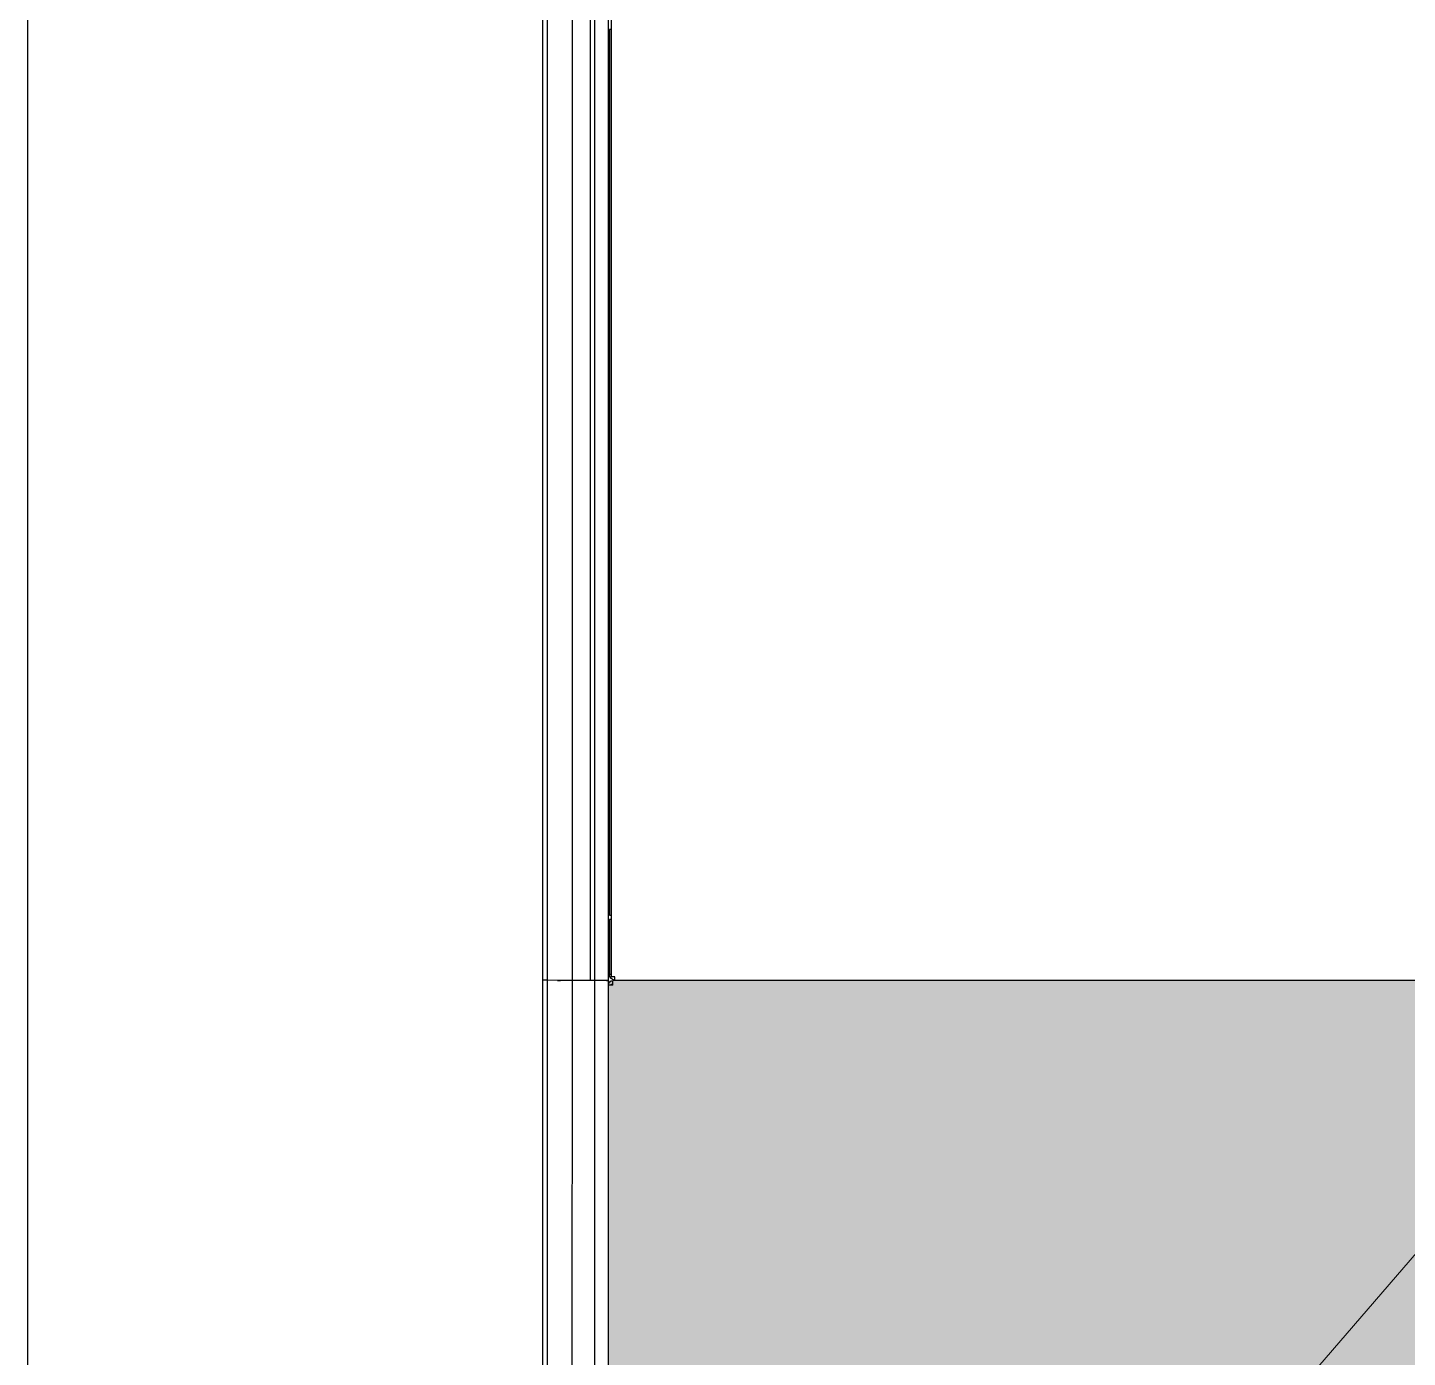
# Model space of a CAD drawing. Header units: millimetres. Extents: x 2698011 to 2856548, y 1019778 to 1210064.
# Drawn here: x 2786263 to 2786942, y 1122093 to 1122747 of the extents above; entities that cross this region are included whole.
import ezdxf

# ---------------------------------------------------------------- set-up
doc = ezdxf.new("R2010")
doc.units = ezdxf.units.MM
doc.linetypes.add('DASHED', pattern=[19.05, 12.7, -6.35])
doc.linetypes.add('HIDDEN', pattern=[0.375, 0.25, -0.125])
doc.layers.add('_ 252', color=9, linetype='Continuous', lineweight=5)
for name, color, linetype in [('Bloques borde', 9, 'Continuous'), ('PROYECCIONES', 9, 'DASHED'), ('Y_ CAJAS', 9, 'Continuous')]:
    doc.layers.add(name, color=color, linetype=linetype)

# ---------------------------------------------------------------- blocks, each defined once
blk = doc.blocks.new('CO ALURA_  2500 tras 1120 CE ESQ - Inc')
h = blk.add_hatch(color=256)
h.dxf.hatch_style = 1
h.paths.add_polyline_path([(-0.00751, 2.28), (1.01949, 2.28), (1.01949, 1.685), (-0.00751, 1.685)])
at = {"layer": '_ 252'}
blk.add_lwpolyline([(1.01949, 2.28), (0.50599, 1.685), (-0.00751, 2.28)], dxfattribs=at)
at = {"layer": 'Bloques borde', "linetype": 'Continuous'}
for p, q in [((-0.03976, 2.28), (-0.03976, 1.685)), ((-0.03976, 2.28), (-0.03976, 1.685)), ((-0.03751, 2.28), (-0.03751, 1.685)), ((-0.03751, 2.28), (-0.03751, 1.685)), ((-0.02526, 2.28), (-0.02526, 1.685)), ((-0.02526, 2.28), (-0.02526, 1.685)), ((-0.01426, 2.28), (-0.01426, 1.685)), ((-0.01426, 2.28), (-0.01426, 1.685)), ((-0.00751, 2.28), (-0.00751, 1.685)), ((-0.00751, 2.28), (-0.00751, 1.685)), ((-0.03975, 1.685), (-0.03976, 1.685)), ((-0.03976, 1.685), (-0.03976, 0)), ((-0.03976, 1.685), (-0.03975, 1.685)), ((-0.03975, 1.685), (-0.03976, 1.685)), ((-0.03976, 1.685), (-0.03976, 0)), ((-0.03976, 1.685), (-0.03975, 1.685)), ((-0.03751, 1.685), (-0.03975, 1.685)), ((-0.03751, 1.685), (-0.03975, 1.685)), ((-0.03751, 1.685), (-0.03975, 1.685)), ((-0.03751, 1.685), (-0.03975, 1.685)), ((-0.03751, 1.685), (-0.03751, 0)), ((-0.03261, 1.685), (-0.03751, 1.685)), ((-0.03261, 1.685), (-0.03751, 1.685)), ((-0.03751, 1.685), (-0.03751, 0)), ((-0.03261, 1.685), (-0.03751, 1.685)), ((-0.03261, 1.685), (-0.03751, 1.685)), ((-0.03261, 1.685), (-0.03103, 1.685)), ((-0.03103, 1.685), (-0.03261, 1.685)), ((-0.03261, 1.685), (-0.03103, 1.685)), ((-0.03103, 1.685), (-0.03261, 1.685)), ((-0.02726, 1.685), (-0.03103, 1.685)), ((-0.02726, 1.685), (-0.03103, 1.685)), ((-0.02726, 1.685), (-0.03103, 1.685)), ((-0.02726, 1.685), (-0.03103, 1.685)), ((-0.02526, 1.685), (-0.02726, 1.685)), ((-0.02526, 1.685), (-0.02726, 1.685)), ((-0.02526, 1.685), (-0.02726, 1.685)), ((-0.02526, 1.685), (-0.02726, 1.685)), ((-0.02526, 1.685), (-0.02526, 0)), ((-0.01426, 1.685), (-0.02526, 1.685)), ((-0.02526, 1.685), (-0.02526, 0)), ((-0.01426, 1.685), (-0.02526, 1.685)), ((-0.01426, 1.685), (-0.01631, 1.685)), ((-0.01631, 1.685), (-0.01631, 0)), ((-0.01426, 1.685), (-0.01631, 1.685)), ((-0.01631, 1.685), (-0.01631, 0)), ((-0.01226, 1.685), (-0.01426, 1.685)), ((-0.01426, 1.685), (-0.01426, 0)), ((-0.01226, 1.685), (-0.01426, 1.685)), ((-0.01226, 1.685), (-0.01426, 1.685)), ((-0.01426, 1.685), (-0.01426, 0)), ((-0.01226, 1.685), (-0.01426, 1.685)), ((-0.00851, 1.685), (-0.01226, 1.685)), ((-0.00851, 1.685), (-0.01226, 1.685)), ((-0.00851, 1.685), (-0.01226, 1.685)), ((-0.00851, 1.685), (-0.01226, 1.685)), ((-0.00851, 1.685), (-0.00751, 1.685)), ((-0.00751, 1.685), (-0.00851, 1.685)), ((-0.00851, 1.685), (-0.00751, 1.685)), ((-0.00751, 1.685), (-0.00851, 1.685)), ((-0.00751, 1.6872), (-0.00631, 1.6872)), ((-0.00751, 1.6872), (-0.00631, 1.6872)), ((-0.00751, 1.6872), (-0.00631, 1.6872)), ((-0.00751, 1.6872), (-0.00631, 1.6872)), ((-0.00751, 1.685), (-0.00751, 0)), ((-0.00751, 1.685), (-0.00751, 0)), ((-0.00631, 1.6872), (-0.00631, 1.6872)), ((-0.00631, 1.6872), (-0.00631, 1.6872)), ((-0.00531, 1.68741), (-0.00531, 1.685)), ((-0.00531, 1.68741), (-0.00531, 1.685)), ((1.01729, 1.685), (-0.00531, 1.685)), ((1.01729, 1.685), (-0.00531, 1.685)), ((-0.00441, 1.685), (-0.00441, 1.6832)), ((-0.00441, 1.685), (-0.00441, 1.6832)), ((-0.00701, 1.68), (-0.00701, 1.682)), ((-0.00701, 1.682), (-0.00621, 1.682)), ((-0.00701, 1.68), (-0.00701, 1.682)), ((-0.00701, 1.682), (-0.00621, 1.682)), ((-0.00701, 1.657), (-0.00701, 1.68)), ((-0.00701, 1.657), (-0.00701, 1.68)), ((-0.00621, 1.1888), (-0.00621, 1.6832)), ((-0.00441, 1.6832), (-0.00621, 1.6832)), ((-0.00621, 1.1888), (-0.00621, 1.6832)), ((-0.00441, 1.6832), (-0.00621, 1.6832)), ((-0.00701, 1.655), (-0.00701, 1.657)), ((-0.00701, 1.655), (-0.00701, 1.657)), ((-0.00621, 1.655), (-0.00701, 1.655)), ((-0.00621, 1.655), (-0.00701, 1.655)), ((-0.00701, 1.653), (-0.00621, 1.653)), ((-0.00701, 1.65), (-0.00701, 1.653)), ((-0.00701, 1.653), (-0.00621, 1.653)), ((-0.00701, 1.65), (-0.00701, 1.653)), ((-0.00701, 1.22), (-0.00701, 1.65)), ((-0.00701, 1.22), (-0.00701, 1.65)), ((-0.00701, 1.217), (-0.00701, 1.22)), ((-0.00701, 1.217), (-0.00701, 1.22)), ((-0.00621, 1.217), (-0.00701, 1.217)), ((-0.00621, 1.217), (-0.00701, 1.217))]:
    blk.add_line(p, q, dxfattribs=at)
for points in [[(-0.00533, 1.68743, 0), (-0.00533, 1.68743, 0), (-0.00533, 1.68743, 0), (-0.00543, 1.68743, 0), (-0.00543, 1.68743, 0), (-0.00543, 1.68743, 0), (-0.00543, 1.68743, 0), (-0.00553, 1.68743, 0), (-0.00553, 1.68743, 0), (-0.00553, 1.68743, 0), (-0.00553, 1.68743, 0), (-0.00563, 1.68743, 0), (-0.00563, 1.68743, 0), (-0.00563, 1.68743, 0), (-0.00573, 1.68743, 0), (-0.00573, 1.68743, 0), (-0.00573, 1.68743, 0), (-0.00573, 1.68743, 0), (-0.00583, 1.68743, 0), (-0.00583, 1.68743, 0), (-0.00583, 1.68743, 0), (-0.00583, 1.68743, 0), (-0.00593, 1.68743, 0), (-0.00593, 1.68743, 0), (-0.00593, 1.68743, 0), (-0.00593, 1.68743, 0), (-0.00603, 1.68743, 0), (-0.00603, 1.68743, 0), (-0.00603, 1.68743, 0), (-0.00603, 1.68743, 0), (-0.00613, 1.68743, 0), (-0.00613, 1.68743, 0), (-0.00613, 1.68743, 0), (-0.00613, 1.68743, 0), (-0.00623, 1.68743, 0), (-0.00623, 1.68743, 0), (-0.00623, 1.68743, 0), (-0.00623, 1.68743, 0), (-0.00633, 1.68743, 0), (-0.00633, 1.68743, 0), (-0.00633, 1.68743, 0), (-0.00633, 1.68733, 0), (-0.00643, 1.68733, 0), (-0.00643, 1.68733, 0), (-0.00643, 1.68733, 0), (-0.00643, 1.68733, 0), (-0.00653, 1.68733, 0), (-0.00653, 1.68733, 0), (-0.00653, 1.68733, 0), (-0.00653, 1.68733, 0), (-0.00653, 1.68733, 0), (-0.00663, 1.68733, 0), (-0.00663, 1.68733, 0), (-0.00663, 1.68733, 0), (-0.00663, 1.68733, 0), (-0.00673, 1.68733, 0), (-0.00673, 1.68733, 0), (-0.00673, 1.68733, 0), (-0.00673, 1.68733, 0), (-0.00673, 1.68733, 0), (-0.00683, 1.68733, 0), (-0.00683, 1.68733, 0), (-0.00683, 1.68733, 0), (-0.00683, 1.68733, 0), (-0.00683, 1.68733, 0), (-0.00693, 1.68733, 0), (-0.00693, 1.68733, 0), (-0.00693, 1.68733, 0), (-0.00693, 1.68733, 0), (-0.00693, 1.68733, 0), (-0.00693, 1.68733, 0), (-0.00703, 1.68733, 0), (-0.00703, 1.68733, 0), (-0.00703, 1.68733, 0), (-0.00703, 1.68733, 0), (-0.00703, 1.68733, 0), (-0.00703, 1.68733, 0), (-0.00713, 1.68733, 0), (-0.00713, 1.68733, 0), (-0.00713, 1.68733, 0), (-0.00713, 1.68733, 0), (-0.00713, 1.68733, 0), (-0.00713, 1.68733, 0), (-0.00713, 1.68733, 0), (-0.00723, 1.68733, 0), (-0.00723, 1.68733, 0), (-0.00723, 1.68733, 0), (-0.00723, 1.68733, 0), (-0.00723, 1.68733, 0), (-0.00723, 1.68733, 0), (-0.00723, 1.68733, 0), (-0.00733, 1.68733, 0), (-0.00733, 1.68733, 0), (-0.00733, 1.68733, 0), (-0.00733, 1.68733, 0), (-0.00733, 1.68733, 0), (-0.00733, 1.68723, 0), (-0.00733, 1.68723, 0), (-0.00733, 1.68723, 0), (-0.00733, 1.68723, 0), (-0.00733, 1.68723, 0), (-0.00743, 1.68723, 0), (-0.00743, 1.68723, 0), (-0.00743, 1.68723, 0), (-0.00743, 1.68723, 0), (-0.00743, 1.68723, 0), (-0.00743, 1.68723, 0), (-0.00743, 1.68723, 0), (-0.00743, 1.68723, 0), (-0.00743, 1.68723, 0), (-0.00743, 1.68723, 0), (-0.00743, 1.68723, 0), (-0.00743, 1.68723, 0), (-0.00743, 1.68723, 0), (-0.00743, 1.68723, 0), (-0.00743, 1.68723, 0), (-0.00753, 1.68723, 0), (-0.00753, 1.68723, 0), (-0.00753, 1.68723, 0), (-0.00753, 1.68723, 0), (-0.00753, 1.68723, 0), (-0.00753, 1.68723, 0), (-0.00753, 1.68723, 0), (-0.00753, 1.68723, 0), (-0.00753, 1.68723, 0), (-0.00753, 1.68723, 0), (-0.00753, 1.68723, 0), (-0.00753, 1.68723, 0), (-0.00753, 1.68723, 0)], [(-0.00533, 1.68743, 0), (-0.00533, 1.68743, 0), (-0.00533, 1.68743, 0), (-0.00543, 1.68743, 0), (-0.00543, 1.68743, 0), (-0.00543, 1.68743, 0), (-0.00543, 1.68743, 0), (-0.00553, 1.68743, 0), (-0.00553, 1.68743, 0), (-0.00553, 1.68743, 0), (-0.00553, 1.68743, 0), (-0.00563, 1.68743, 0), (-0.00563, 1.68743, 0), (-0.00563, 1.68743, 0), (-0.00573, 1.68743, 0), (-0.00573, 1.68743, 0), (-0.00573, 1.68743, 0), (-0.00573, 1.68743, 0), (-0.00583, 1.68743, 0), (-0.00583, 1.68743, 0), (-0.00583, 1.68743, 0), (-0.00583, 1.68743, 0), (-0.00593, 1.68743, 0), (-0.00593, 1.68743, 0), (-0.00593, 1.68743, 0), (-0.00593, 1.68743, 0), (-0.00603, 1.68743, 0), (-0.00603, 1.68743, 0), (-0.00603, 1.68743, 0), (-0.00603, 1.68743, 0), (-0.00613, 1.68743, 0), (-0.00613, 1.68743, 0), (-0.00613, 1.68743, 0), (-0.00613, 1.68743, 0), (-0.00623, 1.68743, 0), (-0.00623, 1.68743, 0), (-0.00623, 1.68743, 0), (-0.00623, 1.68743, 0), (-0.00633, 1.68743, 0), (-0.00633, 1.68743, 0), (-0.00633, 1.68743, 0), (-0.00633, 1.68733, 0), (-0.00643, 1.68733, 0), (-0.00643, 1.68733, 0), (-0.00643, 1.68733, 0), (-0.00643, 1.68733, 0), (-0.00653, 1.68733, 0), (-0.00653, 1.68733, 0), (-0.00653, 1.68733, 0), (-0.00653, 1.68733, 0), (-0.00653, 1.68733, 0), (-0.00663, 1.68733, 0), (-0.00663, 1.68733, 0), (-0.00663, 1.68733, 0), (-0.00663, 1.68733, 0), (-0.00673, 1.68733, 0), (-0.00673, 1.68733, 0), (-0.00673, 1.68733, 0), (-0.00673, 1.68733, 0), (-0.00673, 1.68733, 0), (-0.00683, 1.68733, 0), (-0.00683, 1.68733, 0), (-0.00683, 1.68733, 0), (-0.00683, 1.68733, 0), (-0.00683, 1.68733, 0), (-0.00693, 1.68733, 0), (-0.00693, 1.68733, 0), (-0.00693, 1.68733, 0), (-0.00693, 1.68733, 0), (-0.00693, 1.68733, 0), (-0.00693, 1.68733, 0), (-0.00703, 1.68733, 0), (-0.00703, 1.68733, 0), (-0.00703, 1.68733, 0), (-0.00703, 1.68733, 0), (-0.00703, 1.68733, 0), (-0.00703, 1.68733, 0), (-0.00713, 1.68733, 0), (-0.00713, 1.68733, 0), (-0.00713, 1.68733, 0), (-0.00713, 1.68733, 0), (-0.00713, 1.68733, 0), (-0.00713, 1.68733, 0), (-0.00713, 1.68733, 0), (-0.00723, 1.68733, 0), (-0.00723, 1.68733, 0), (-0.00723, 1.68733, 0), (-0.00723, 1.68733, 0), (-0.00723, 1.68733, 0), (-0.00723, 1.68733, 0), (-0.00723, 1.68733, 0), (-0.00733, 1.68733, 0), (-0.00733, 1.68733, 0), (-0.00733, 1.68733, 0), (-0.00733, 1.68733, 0), (-0.00733, 1.68733, 0), (-0.00733, 1.68723, 0), (-0.00733, 1.68723, 0), (-0.00733, 1.68723, 0), (-0.00733, 1.68723, 0), (-0.00733, 1.68723, 0), (-0.00743, 1.68723, 0), (-0.00743, 1.68723, 0), (-0.00743, 1.68723, 0), (-0.00743, 1.68723, 0), (-0.00743, 1.68723, 0), (-0.00743, 1.68723, 0), (-0.00743, 1.68723, 0), (-0.00743, 1.68723, 0), (-0.00743, 1.68723, 0), (-0.00743, 1.68723, 0), (-0.00743, 1.68723, 0), (-0.00743, 1.68723, 0), (-0.00743, 1.68723, 0), (-0.00743, 1.68723, 0), (-0.00743, 1.68723, 0), (-0.00753, 1.68723, 0), (-0.00753, 1.68723, 0), (-0.00753, 1.68723, 0), (-0.00753, 1.68723, 0), (-0.00753, 1.68723, 0), (-0.00753, 1.68723, 0), (-0.00753, 1.68723, 0), (-0.00753, 1.68723, 0), (-0.00753, 1.68723, 0), (-0.00753, 1.68723, 0), (-0.00753, 1.68723, 0), (-0.00753, 1.68723, 0), (-0.00753, 1.68723, 0)], [(-0.00533, 1.68733, 0), (-0.00533, 1.68733, 0), (-0.00533, 1.68733, 0), (-0.00533, 1.68733, 0), (-0.00533, 1.68733, 0), (-0.00533, 1.68733, 0), (-0.00533, 1.68733, 0), (-0.00543, 1.68733, 0), (-0.00543, 1.68733, 0), (-0.00543, 1.68733, 0), (-0.00543, 1.68733, 0), (-0.00543, 1.68733, 0), (-0.00543, 1.68733, 0), (-0.00543, 1.68733, 0), (-0.00543, 1.68733, 0), (-0.00553, 1.68733, 0), (-0.00553, 1.68733, 0), (-0.00553, 1.68733, 0), (-0.00553, 1.68733, 0), (-0.00553, 1.68733, 0), (-0.00553, 1.68733, 0), (-0.00553, 1.68733, 0), (-0.00553, 1.68733, 0), (-0.00563, 1.68733, 0), (-0.00563, 1.68733, 0), (-0.00563, 1.68733, 0), (-0.00563, 1.68733, 0), (-0.00563, 1.68733, 0), (-0.00563, 1.68733, 0), (-0.00563, 1.68733, 0), (-0.00563, 1.68733, 0), (-0.00563, 1.68733, 0), (-0.00573, 1.68733, 0), (-0.00573, 1.68733, 0), (-0.00573, 1.68733, 0), (-0.00573, 1.68733, 0), (-0.00573, 1.68733, 0), (-0.00573, 1.68733, 0), (-0.00573, 1.68733, 0), (-0.00573, 1.68733, 0), (-0.00573, 1.68733, 0), (-0.00583, 1.68733, 0), (-0.00583, 1.68733, 0), (-0.00583, 1.68723, 0), (-0.00583, 1.68723, 0), (-0.00583, 1.68723, 0), (-0.00583, 1.68723, 0), (-0.00583, 1.68723, 0), (-0.00583, 1.68723, 0), (-0.00583, 1.68723, 0), (-0.00593, 1.68723, 0), (-0.00593, 1.68723, 0), (-0.00593, 1.68723, 0), (-0.00593, 1.68723, 0), (-0.00593, 1.68723, 0), (-0.00593, 1.68723, 0), (-0.00593, 1.68723, 0), (-0.00593, 1.68723, 0), (-0.00593, 1.68723, 0), (-0.00593, 1.68723, 0), (-0.00593, 1.68723, 0), (-0.00603, 1.68723, 0), (-0.00603, 1.68723, 0), (-0.00603, 1.68723, 0), (-0.00603, 1.68723, 0), (-0.00603, 1.68723, 0), (-0.00603, 1.68723, 0), (-0.00603, 1.68723, 0), (-0.00603, 1.68723, 0), (-0.00603, 1.68723, 0), (-0.00603, 1.68723, 0), (-0.00603, 1.68723, 0), (-0.00603, 1.68723, 0), (-0.00613, 1.68723, 0), (-0.00613, 1.68723, 0), (-0.00613, 1.68723, 0), (-0.00613, 1.68723, 0), (-0.00613, 1.68723, 0), (-0.00613, 1.68723, 0), (-0.00613, 1.68723, 0), (-0.00613, 1.68723, 0), (-0.00613, 1.68723, 0), (-0.00613, 1.68723, 0), (-0.00613, 1.68723, 0), (-0.00613, 1.68723, 0), (-0.00613, 1.68723, 0), (-0.00613, 1.68723, 0), (-0.00623, 1.68723, 0), (-0.00623, 1.68723, 0), (-0.00623, 1.68723, 0), (-0.00623, 1.68723, 0), (-0.00623, 1.68723, 0), (-0.00623, 1.68723, 0), (-0.00623, 1.68723, 0), (-0.00623, 1.68723, 0), (-0.00623, 1.68723, 0), (-0.00623, 1.68723, 0), (-0.00623, 1.68723, 0), (-0.00623, 1.68723, 0), (-0.00623, 1.68723, 0), (-0.00623, 1.68723, 0), (-0.00623, 1.68723, 0), (-0.00623, 1.68723, 0), (-0.00623, 1.68723, 0), (-0.00623, 1.68723, 0), (-0.00623, 1.68723, 0), (-0.00623, 1.68723, 0), (-0.00623, 1.68723, 0), (-0.00623, 1.68723, 0), (-0.00623, 1.68723, 0), (-0.00633, 1.68723, 0), (-0.00633, 1.68723, 0), (-0.00633, 1.68723, 0), (-0.00633, 1.68723, 0), (-0.00633, 1.68723, 0), (-0.00633, 1.68723, 0), (-0.00633, 1.68723, 0), (-0.00633, 1.68723, 0), (-0.00633, 1.68723, 0), (-0.00633, 1.68723, 0), (-0.00633, 1.68723, 0), (-0.00633, 1.68723, 0), (-0.00633, 1.68723, 0), (-0.00633, 1.68723, 0), (-0.00633, 1.68723, 0), (-0.00633, 1.68723, 0), (-0.00633, 1.68723, 0), (-0.00633, 1.68723, 0), (-0.00633, 1.68723, 0)], [(-0.00533, 1.68733, 0), (-0.00533, 1.68733, 0), (-0.00533, 1.68733, 0), (-0.00533, 1.68733, 0), (-0.00533, 1.68733, 0), (-0.00533, 1.68733, 0), (-0.00533, 1.68733, 0), (-0.00543, 1.68733, 0), (-0.00543, 1.68733, 0), (-0.00543, 1.68733, 0), (-0.00543, 1.68733, 0), (-0.00543, 1.68733, 0), (-0.00543, 1.68733, 0), (-0.00543, 1.68733, 0), (-0.00543, 1.68733, 0), (-0.00553, 1.68733, 0), (-0.00553, 1.68733, 0), (-0.00553, 1.68733, 0), (-0.00553, 1.68733, 0), (-0.00553, 1.68733, 0), (-0.00553, 1.68733, 0), (-0.00553, 1.68733, 0), (-0.00553, 1.68733, 0), (-0.00563, 1.68733, 0), (-0.00563, 1.68733, 0), (-0.00563, 1.68733, 0), (-0.00563, 1.68733, 0), (-0.00563, 1.68733, 0), (-0.00563, 1.68733, 0), (-0.00563, 1.68733, 0), (-0.00563, 1.68733, 0), (-0.00563, 1.68733, 0), (-0.00573, 1.68733, 0), (-0.00573, 1.68733, 0), (-0.00573, 1.68733, 0), (-0.00573, 1.68733, 0), (-0.00573, 1.68733, 0), (-0.00573, 1.68733, 0), (-0.00573, 1.68733, 0), (-0.00573, 1.68733, 0), (-0.00573, 1.68733, 0), (-0.00583, 1.68733, 0), (-0.00583, 1.68733, 0), (-0.00583, 1.68723, 0), (-0.00583, 1.68723, 0), (-0.00583, 1.68723, 0), (-0.00583, 1.68723, 0), (-0.00583, 1.68723, 0), (-0.00583, 1.68723, 0), (-0.00583, 1.68723, 0), (-0.00593, 1.68723, 0), (-0.00593, 1.68723, 0), (-0.00593, 1.68723, 0), (-0.00593, 1.68723, 0), (-0.00593, 1.68723, 0), (-0.00593, 1.68723, 0), (-0.00593, 1.68723, 0), (-0.00593, 1.68723, 0), (-0.00593, 1.68723, 0), (-0.00593, 1.68723, 0), (-0.00593, 1.68723, 0), (-0.00603, 1.68723, 0), (-0.00603, 1.68723, 0), (-0.00603, 1.68723, 0), (-0.00603, 1.68723, 0), (-0.00603, 1.68723, 0), (-0.00603, 1.68723, 0), (-0.00603, 1.68723, 0), (-0.00603, 1.68723, 0), (-0.00603, 1.68723, 0), (-0.00603, 1.68723, 0), (-0.00603, 1.68723, 0), (-0.00603, 1.68723, 0), (-0.00613, 1.68723, 0), (-0.00613, 1.68723, 0), (-0.00613, 1.68723, 0), (-0.00613, 1.68723, 0), (-0.00613, 1.68723, 0), (-0.00613, 1.68723, 0), (-0.00613, 1.68723, 0), (-0.00613, 1.68723, 0), (-0.00613, 1.68723, 0), (-0.00613, 1.68723, 0), (-0.00613, 1.68723, 0), (-0.00613, 1.68723, 0), (-0.00613, 1.68723, 0), (-0.00613, 1.68723, 0), (-0.00623, 1.68723, 0), (-0.00623, 1.68723, 0), (-0.00623, 1.68723, 0), (-0.00623, 1.68723, 0), (-0.00623, 1.68723, 0), (-0.00623, 1.68723, 0), (-0.00623, 1.68723, 0), (-0.00623, 1.68723, 0), (-0.00623, 1.68723, 0), (-0.00623, 1.68723, 0), (-0.00623, 1.68723, 0), (-0.00623, 1.68723, 0), (-0.00623, 1.68723, 0), (-0.00623, 1.68723, 0), (-0.00623, 1.68723, 0), (-0.00623, 1.68723, 0), (-0.00623, 1.68723, 0), (-0.00623, 1.68723, 0), (-0.00623, 1.68723, 0), (-0.00623, 1.68723, 0), (-0.00623, 1.68723, 0), (-0.00623, 1.68723, 0), (-0.00623, 1.68723, 0), (-0.00633, 1.68723, 0), (-0.00633, 1.68723, 0), (-0.00633, 1.68723, 0), (-0.00633, 1.68723, 0), (-0.00633, 1.68723, 0), (-0.00633, 1.68723, 0), (-0.00633, 1.68723, 0), (-0.00633, 1.68723, 0), (-0.00633, 1.68723, 0), (-0.00633, 1.68723, 0), (-0.00633, 1.68723, 0), (-0.00633, 1.68723, 0), (-0.00633, 1.68723, 0), (-0.00633, 1.68723, 0), (-0.00633, 1.68723, 0), (-0.00633, 1.68723, 0), (-0.00633, 1.68723, 0), (-0.00633, 1.68723, 0), (-0.00633, 1.68723, 0)]]:
    blk.add_polyline3d(points, dxfattribs=at)
for centre, radius, start, end in [((-0.00501, 1.6875), 0.0025, 186.99325, 263.1079), ((-0.00501, 1.6875), 0.0025, 186.99325, 263.1079), ((-0.00401, 1.682), 0.003, 97.66226, 180), ((-0.00401, 1.682), 0.003, 97.66226, 180), ((-0.00501, 1.6875), 0.001, 193.34663, 252.5424), ((-0.00501, 1.6875), 0.001, 193.34663, 252.5424)]:
    blk.add_arc(centre, radius, start, end, dxfattribs=at)

msp = doc.modelspace()

# ---------------------------------------------------------------- linework, layer by layer
at = {"layer": 'PROYECCIONES', "linetype": 'HIDDEN'}
msp.add_line((2786263.084, 1157710.661), (2786263.084, 1118043.759), dxfattribs=at)

# ---------------------------------------------------------------- block references
at = {"layer": 'Y_ CAJAS', "xscale": -1000, "yscale": 1000, "zscale": 1000, "rotation": 179.9977225467084}
msp.add_blockref('CO ALURA_  2500 tras 1120 CE ESQ - Inc', (2786556.556, 1123963.121, -0.388), dxfattribs=at)

doc.saveas('drawing.dxf')
